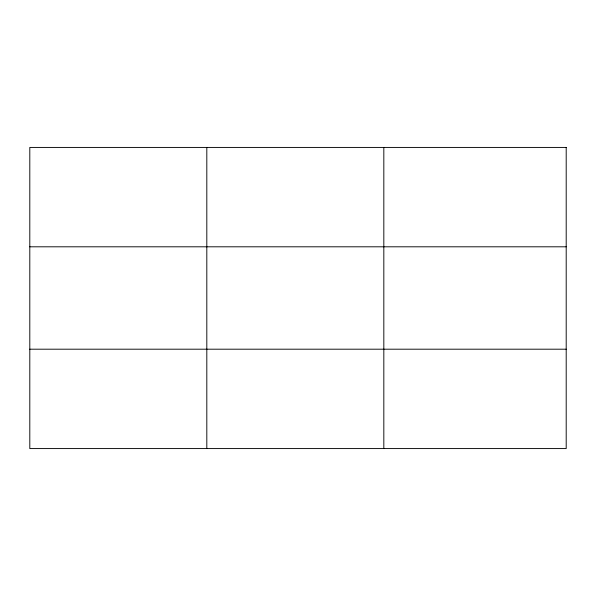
<?xml version="1.0" encoding="UTF-8"?>
<svg xmlns="http://www.w3.org/2000/svg" width="596" height="596" viewBox="0 0 596 596"><rect width="100%" height="100%" fill="white"/><g stroke="black" fill="none" stroke-linecap="round" stroke-linejoin="round"><path stroke-width="0.89" d="M206.812 147.428L206.812 448.572M383.824 147.428L383.824 448.572M29.8 246.804L566.2 246.804M29.8 349.196L566.2 349.196M566.2 147.428L566.2 448.572L29.8 448.572L29.8 147.428L566.2 147.428"/></g></svg>
